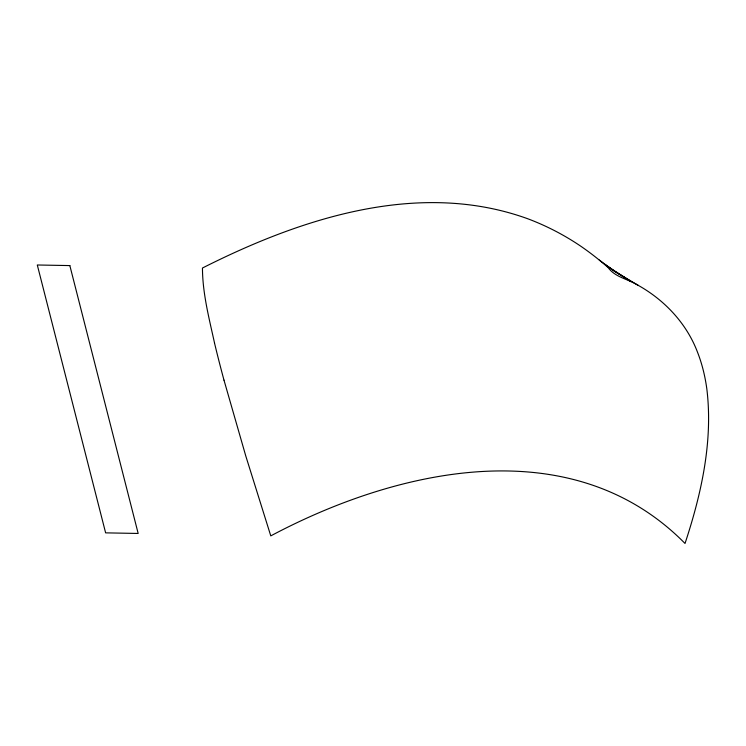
<?xml version="1.0" encoding="UTF-8"?>
<svg xmlns="http://www.w3.org/2000/svg" width="746" height="746" viewBox="0 0 746 746"><rect width="100%" height="100%" fill="white"/><g stroke="black" fill="none" stroke-linecap="round" stroke-linejoin="round"><path stroke-width="1.12" d="M223.996 380.171L245.779 455.983L270.779 535.88C397.348 468.572 572.098 428.838 685.024 543.461C701.352 493.992 713.185 441.315 706.844 389.011A203.173 132.676 -64.1 0 0 697.37 351.842C685.565 320.901 660.732 296.115 631.219 281.68C622.826 277.894 613.846 275.405 608.102 267.581C599.346 259.822 590.123 252.614 580.481 246.003C564.06 234.915 546.37 225.758 527.832 218.783C419.065 179.385 300.974 218.28 202.455 268.019C202.558 293.439 209.113 318.328 214.522 343.011M638.119 285.298L614.797 271.469L605.435 264.905L631.219 281.68L614.797 271.469L599.318 260.065M223.977 380.115A203.173 15.33 72.4 0 1 214.494 342.946M69.844 265.585L37.3 264.989L105.624 532.858L138.169 533.455L69.844 265.585"/></g></svg>
